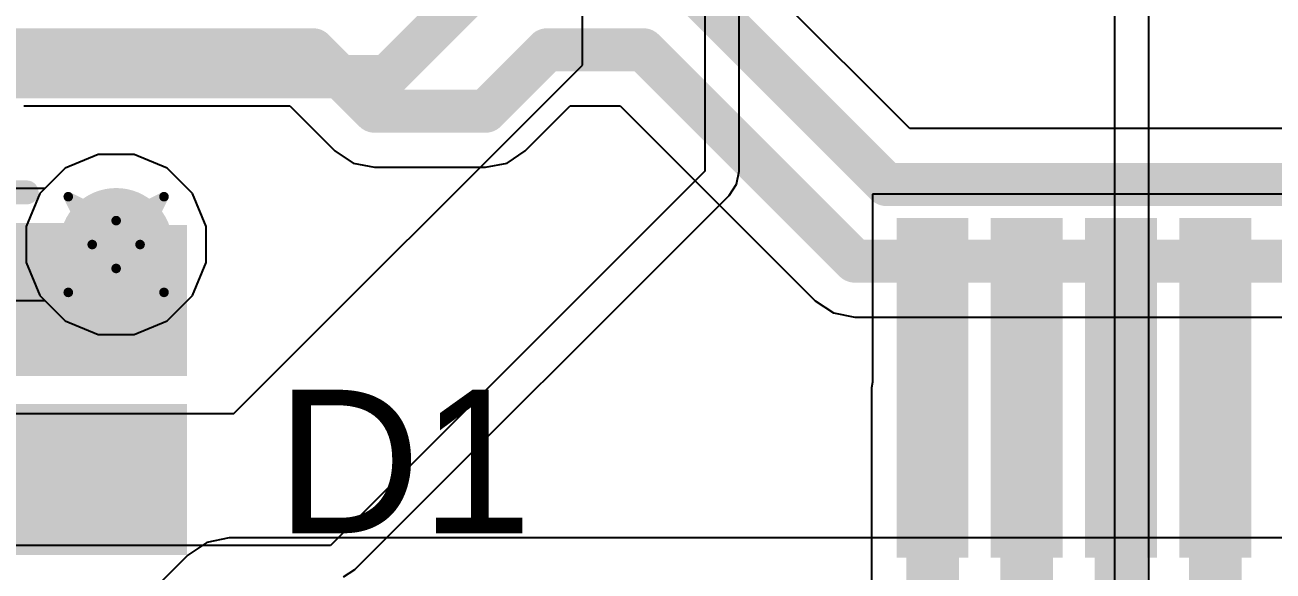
# Model space of a CAD drawing. Header units: inches. Extents: x -3 to 289, y -11 to 89.
# Drawn here: x 64.41 to 71.03, y 32.17 to 35.06 of the extents above; entities that cross this region are included whole.
import ezdxf

# ---------------------------------------------------------------- set-up
doc = ezdxf.new("R2010")
doc.units = ezdxf.units.IN
for name, color, linetype in [('Bottom Layer', 5, 'Continuous'), ('Drill Drawing', 1, 'Continuous'), ('Layer 1', 16, 'Continuous'), ('Layer 2', 76, 'Continuous'), ('Top Layer', 1, 'Continuous'), ('Top Overlay', 2, 'Continuous'), ('Top Paste', 8, 'Continuous'), ('Top Solder', 216, 'Continuous'), ('Via Holes', 16, 'Continuous')]:
    doc.layers.add(name, color=color, linetype=linetype)
doc.styles.add('Arial', font='', dxfattribs={"height": 0.2})
doc.styles.get('Arial').set_extended_font_data('Arial')

# ---------------------------------------------------------------- blocks, each defined once
blk = doc.blocks.new('48_TSOP_I_9')
at = {"layer": 'Top Layer'}
for points in [[(-10.5999, -4.3899), (-10.5999, -4.1099), (-8.8999, -4.1099), (-8.8999, -4.3899)], [(-10.5999, -4.8901), (-10.5999, -4.61), (-8.8999, -4.61), (-8.8999, -4.8901)], [(-10.5999, -5.3899), (-10.5999, -5.1099), (-8.8999, -5.1099), (-8.8999, -5.3899)], [(-10.5999, -5.8901), (-10.5999, -5.61), (-8.8999, -5.61), (-8.8999, -5.8901)]]:
    blk.add_hatch(color=1, dxfattribs=at).paths.add_polyline_path(points)
at = {"layer": 'Top Paste'}
for points in [[(-10.5999, -4.3899), (-10.5999, -4.1099), (-8.8999, -4.1099), (-8.8999, -4.3899)], [(-10.5999, -4.8901), (-10.5999, -4.61), (-8.8999, -4.61), (-8.8999, -4.8901)], [(-10.5999, -5.3899), (-10.5999, -5.1099), (-8.8999, -5.1099), (-8.8999, -5.3899)], [(-10.5999, -5.8901), (-10.5999, -5.61), (-8.8999, -5.61), (-8.8999, -5.8901)]]:
    blk.add_hatch(color=8, dxfattribs=at).paths.add_polyline_path(points)
at = {"layer": 'Top Solder'}
for points in [[(-10.6507, -4.4407), (-10.6507, -4.0591), (-8.8491, -4.0591), (-8.8491, -4.4407)], [(-10.6507, -4.9409), (-10.6507, -4.5592), (-8.8491, -4.5592), (-8.8491, -4.9409)], [(-10.6507, -5.4407), (-10.6507, -5.0591), (-8.8491, -5.0591), (-8.8491, -5.4407)], [(-10.6507, -5.9409), (-10.6507, -5.5592), (-8.8491, -5.5592), (-8.8491, -5.9409)]]:
    blk.add_hatch(color=216, dxfattribs=at).paths.add_polyline_path(points)
blk = doc.blocks.new('6_TSOP_94')
at = {"layer": 'Top Layer'}
for points in [[(-0.7, 0.5998), (-1.7, 0.5998), (-1.7, 1.2998), (-0.7, 1.2998)], [(1.7, 0.5998), (0.7, 0.5998), (0.7, 1.2998), (1.7, 1.2998)], [(-0.7, -0.35), (-1.7, -0.35), (-1.7, 0.35), (-0.7, 0.35)], [(1.7, -0.35), (0.7, -0.35), (0.7, 0.35), (1.7, 0.35)], [(-0.7, -1.2998), (-1.7, -1.2998), (-1.7, -0.5998), (-0.7, -0.5998)], [(1.7, -1.2998), (0.7, -1.2998), (0.7, -0.5998), (1.7, -0.5998)]]:
    blk.add_hatch(color=1, dxfattribs=at).paths.add_polyline_path(points)
at = {"layer": 'Top Paste'}
for points in [[(-0.7, 0.5998), (-1.7, 0.5998), (-1.7, 1.2998), (-0.7, 1.2998)], [(1.7, 0.5998), (0.7, 0.5998), (0.7, 1.2998), (1.7, 1.2998)], [(-0.7, -0.35), (-1.7, -0.35), (-1.7, 0.35), (-0.7, 0.35)], [(1.7, -0.35), (0.7, -0.35), (0.7, 0.35), (1.7, 0.35)], [(-0.7, -1.2998), (-1.7, -1.2998), (-1.7, -0.5998), (-0.7, -0.5998)], [(1.7, -1.2998), (0.7, -1.2998), (0.7, -0.5998), (1.7, -0.5998)]]:
    blk.add_hatch(color=8, dxfattribs=at).paths.add_polyline_path(points)
at = {"layer": 'Top Solder'}
for points in [[(-0.6492, 0.549), (-1.7508, 0.549), (-1.7508, 1.3506), (-0.6492, 1.3506)], [(1.7508, 0.549), (0.6492, 0.549), (0.6492, 1.3506), (1.7508, 1.3506)], [(-0.6492, -0.4008), (-1.7508, -0.4008), (-1.7508, 0.4008), (-0.6492, 0.4008)], [(1.7508, -0.4008), (0.6492, -0.4008), (0.6492, 0.4008), (1.7508, 0.4008)], [(-0.6492, -1.3506), (-1.7508, -1.3506), (-1.7508, -0.549), (-0.6492, -0.549)], [(1.7508, -1.3506), (0.6492, -1.3506), (0.6492, -0.549), (1.7508, -0.549)]]:
    blk.add_hatch(color=216, dxfattribs=at).paths.add_polyline_path(points)
at = {"layer": 'Top Overlay'}
for points in [[(-0.9, 1.5236, 0.127, 0.127, 0), (0.8999, 1.5236, 0.127, 0.127, 0)], [(-1.9558, 0.8128, 0.127, 0.127, 0), (-1.9558, 1.0668, 0.127, 0.127, 0)], [(-1.9558, 1.0668, 0.127, 0.127, 0), (-1.8288, 0.9398, 0.127, 0.127, 0)], [(-1.9558, 0.8128, 0.127, 0.127, 0), (-1.8288, 0.9398, 0.127, 0.127, 0)], [(-0.9, -1.524, 0.127, 0.127, 0), (0.8999, -1.524, 0.127, 0.127, 0)]]:
    blk.add_lwpolyline(points, format="xyseb", dxfattribs=at)
for points in [[(-0.9318, 1.5236, 0.0635, 0.0635, 1), (-0.8683, 1.5236, 0.0635, 0.0635, 1)], [(0.8682, 1.5236, 0.0635, 0.0635, 1), (0.9317, 1.5236, 0.0635, 0.0635, 1)], [(-1.9875, 1.0668, 0.0635, 0.0635, 1), (-1.9241, 1.0668, 0.0635, 0.0635, 1)], [(-1.9875, 1.0668, 0.0635, 0.0635, 1), (-1.9241, 1.0668, 0.0635, 0.0635, 1)], [(-1.8605, 0.9398, 0.0635, 0.0635, 1), (-1.7971, 0.9398, 0.0635, 0.0635, 1)], [(-1.8605, 0.9398, 0.0635, 0.0635, 1), (-1.7971, 0.9398, 0.0635, 0.0635, 1)], [(-1.9875, 0.8128, 0.0635, 0.0635, 1), (-1.9241, 0.8128, 0.0635, 0.0635, 1)], [(-1.9875, 0.8128, 0.0635, 0.0635, 1), (-1.9241, 0.8128, 0.0635, 0.0635, 1)], [(-0.9318, -1.524, 0.0635, 0.0635, 1), (-0.8683, -1.524, 0.0635, 0.0635, 1)], [(0.8682, -1.524, 0.0635, 0.0635, 1), (0.9317, -1.524, 0.0635, 0.0635, 1)]]:
    blk.add_lwpolyline(points, format="xyseb", close=True, dxfattribs=at)

msp = doc.modelspace()

# ---------------------------------------------------------------- hatches: boundary and pattern name
at = {"layer": 'Bottom Layer'}
h = msp.add_hatch(color=5, dxfattribs=at)
edge = h.paths.add_edge_path()
edge.add_arc((64.8954, 33.8983), 0.3, 0, 360)
at = {"layer": 'Layer 1'}
h = msp.add_hatch(color=16, dxfattribs=at)
edge = h.paths.add_edge_path()
edge.add_arc((64.8954, 33.8983), 0.3, 0, 360)
at = {"layer": 'Layer 2'}
h = msp.add_hatch(color=76, dxfattribs=at)
edge = h.paths.add_edge_path()
edge.add_arc((64.8954, 33.8983), 0.3, 0, 360)
at = {"layer": 'Top Layer'}
h = msp.add_hatch(color=1, dxfattribs=at)
edge = h.paths.add_edge_path()
edge.add_arc((64.8954, 33.8983), 0.3, 0, 360)
at = {"layer": 'Via Holes'}
h = msp.add_hatch(color=7, dxfattribs=at)
edge = h.paths.add_edge_path()
edge.add_arc((64.8954, 33.8983), 0.15, 0, 360)

# ---------------------------------------------------------------- linework, layer by layer
at = {"layer": 'Bottom Layer'}
for p, q in [((69.1068, 34.5145), (68.0722, 35.5491)), ((64.4056, 34.6343), (65.8176, 34.6343)), ((65.8176, 34.6343), (66.0563, 34.3956)), ((67.0665, 34.3956), (67.3051, 34.6343)), ((67.3051, 34.6343), (67.5699, 34.6343)), ((67.5699, 34.6343), (68.6045, 33.5997)), ((71.3811, 34.5145), (69.1068, 34.5145)), ((64.8003, 34.3761), (64.6247, 34.3034)), ((64.9904, 34.3761), (64.8003, 34.3761)), ((65.166, 34.3034), (64.9904, 34.3761)), ((66.0563, 34.3956), (66.1529, 34.331)), ((66.9699, 34.331), (67.0665, 34.3956)), ((66.1529, 34.331), (66.2669, 34.3084)), ((66.2669, 34.3084), (66.8559, 34.3084)), ((66.8559, 34.3084), (66.9699, 34.331)), ((64.6247, 34.3034), (64.5175, 34.1961)), ((65.3004, 34.169), (65.166, 34.3034)), ((64.5175, 34.1961), (64.359, 34.1961)), ((65.3732, 33.9934), (65.3004, 34.169)), ((65.3732, 33.8033), (65.3732, 33.9934)), ((65.3004, 33.6277), (65.3732, 33.8033)), ((64.2356, 33.6005), (64.5175, 33.6005)), ((64.5175, 33.6005), (64.6247, 33.4933)), ((65.166, 33.4933), (65.3004, 33.6277)), ((68.6045, 33.5997), (68.7011, 33.5352)), ((68.7011, 33.5352), (68.8151, 33.5125)), ((68.8151, 33.5125), (83.6361, 33.5125)), ((64.6247, 33.4933), (64.8003, 33.4205)), ((64.9904, 33.4205), (65.166, 33.4933)), ((64.8003, 33.4205), (64.9904, 33.4205)), ((65.4948, 32.3407), (65.3759, 32.317)), ((83.6361, 32.3407), (65.4948, 32.3407)), ((65.3759, 32.317), (65.2751, 32.2497)), ((65.2751, 32.2497), (64.846, 31.8205))]:
    msp.add_line(p, q, dxfattribs=at)
for points in [[(67.8616, 35.3385, 0.2286, 0.2286, 0), (68.9834, 34.2167, 0.2286, 0.2286, 0)], [(64.2822, 34.9321, 0.2286, 0.2286, 0), (65.941, 34.9321, 0.2286, 0.2286, 0)], [(65.941, 34.9321, 0.2286, 0.2286, 0), (66.2669, 34.6062, 0.2286, 0.2286, 0)], [(66.8559, 34.6062, 0.2286, 0.2286, 0), (67.1818, 34.9321, 0.2286, 0.2286, 0)], [(67.1818, 34.9321, 0.2286, 0.2286, 0), (67.6933, 34.9321, 0.2286, 0.2286, 0)], [(67.6933, 34.9321, 0.2286, 0.2286, 0), (68.8151, 33.8103, 0.2286, 0.2286, 0)], [(66.2669, 34.6062, 0.2286, 0.2286, 0), (66.8559, 34.6062, 0.2286, 0.2286, 0)], [(68.9834, 34.2167, 0.2286, 0.2286, 0), (91.5495, 34.2167, 0.2286, 0.2286, 0)], [(64.2356, 33.8983, 0.2286, 0.2286, 0), (64.8954, 33.8983, 0.2286, 0.2286, 0)], [(68.8151, 33.8103, 0.2286, 0.2286, 0), (91.7178, 33.8103, 0.2286, 0.2286, 0)]]:
    msp.add_lwpolyline(points, format="xyseb", dxfattribs=at)
for points in [[(65.8838, 34.9321, 0.1143, 0.1143, 1), (65.9981, 34.9321, 0.1143, 0.1143, 1)], [(65.8838, 34.9321, 0.1143, 0.1143, 1), (65.9981, 34.9321, 0.1143, 0.1143, 1)], [(67.1246, 34.9321, 0.1143, 0.1143, 1), (67.2389, 34.9321, 0.1143, 0.1143, 1)], [(67.1246, 34.9321, 0.1143, 0.1143, 1), (67.2389, 34.9321, 0.1143, 0.1143, 1)], [(67.6361, 34.9321, 0.1143, 0.1143, 1), (67.7504, 34.9321, 0.1143, 0.1143, 1)], [(67.6361, 34.9321, 0.1143, 0.1143, 1), (67.7504, 34.9321, 0.1143, 0.1143, 1)], [(66.2097, 34.6062, 0.1143, 0.1143, 1), (66.324, 34.6062, 0.1143, 0.1143, 1)], [(66.2097, 34.6062, 0.1143, 0.1143, 1), (66.324, 34.6062, 0.1143, 0.1143, 1)], [(66.7987, 34.6062, 0.1143, 0.1143, 1), (66.913, 34.6062, 0.1143, 0.1143, 1)], [(66.7987, 34.6062, 0.1143, 0.1143, 1), (66.913, 34.6062, 0.1143, 0.1143, 1)], [(68.9262, 34.2167, 0.1143, 0.1143, 1), (69.0405, 34.2167, 0.1143, 0.1143, 1)], [(68.9262, 34.2167, 0.1143, 0.1143, 1), (69.0405, 34.2167, 0.1143, 0.1143, 1)], [(64.8382, 33.8983, 0.1143, 0.1143, 1), (64.9525, 33.8983, 0.1143, 0.1143, 1)], [(68.7579, 33.8103, 0.1143, 0.1143, 1), (68.8722, 33.8103, 0.1143, 0.1143, 1)], [(68.7579, 33.8103, 0.1143, 0.1143, 1), (68.8722, 33.8103, 0.1143, 0.1143, 1)]]:
    msp.add_lwpolyline(points, format="xyseb", close=True, dxfattribs=at)
at = {"layer": 'Drill Drawing'}
for points in [[(64.6414, 34.1523, 0.0508, 0.0508, 0), (64.8954, 34.0253, 0.0508, 0.0508, 0)], [(64.6414, 34.1523, 0.0508, 0.0508, 0), (64.7684, 33.8983, 0.0508, 0.0508, 0)], [(64.8954, 34.0253, 0.0508, 0.0508, 0), (65.1494, 34.1523, 0.0508, 0.0508, 0)], [(65.0224, 33.8983, 0.0508, 0.0508, 0), (65.1494, 34.1523, 0.0508, 0.0508, 0)], [(64.6414, 33.6443, 0.0508, 0.0508, 0), (64.7684, 33.8983, 0.0508, 0.0508, 0)], [(65.0224, 33.8983, 0.0508, 0.0508, 0), (65.1494, 33.6443, 0.0508, 0.0508, 0)], [(64.6414, 33.6443, 0.0508, 0.0508, 0), (64.8954, 33.7713, 0.0508, 0.0508, 0)], [(64.8954, 33.7713, 0.0508, 0.0508, 0), (65.1494, 33.6443, 0.0508, 0.0508, 0)]]:
    msp.add_lwpolyline(points, format="xyseb", dxfattribs=at)
for points in [[(64.6287, 34.1523, 0.0254, 0.0254, 1), (64.6541, 34.1523, 0.0254, 0.0254, 1)], [(64.6287, 34.1523, 0.0254, 0.0254, 1), (64.6541, 34.1523, 0.0254, 0.0254, 1)], [(65.1367, 34.1523, 0.0254, 0.0254, 1), (65.1621, 34.1523, 0.0254, 0.0254, 1)], [(65.1367, 34.1523, 0.0254, 0.0254, 1), (65.1621, 34.1523, 0.0254, 0.0254, 1)], [(64.8827, 34.0253, 0.0254, 0.0254, 1), (64.9081, 34.0253, 0.0254, 0.0254, 1)], [(64.8827, 34.0253, 0.0254, 0.0254, 1), (64.9081, 34.0253, 0.0254, 0.0254, 1)], [(64.7557, 33.8983, 0.0254, 0.0254, 1), (64.7811, 33.8983, 0.0254, 0.0254, 1)], [(64.7557, 33.8983, 0.0254, 0.0254, 1), (64.7811, 33.8983, 0.0254, 0.0254, 1)], [(65.0097, 33.8983, 0.0254, 0.0254, 1), (65.0351, 33.8983, 0.0254, 0.0254, 1)], [(65.0097, 33.8983, 0.0254, 0.0254, 1), (65.0351, 33.8983, 0.0254, 0.0254, 1)], [(64.8827, 33.7713, 0.0254, 0.0254, 1), (64.9081, 33.7713, 0.0254, 0.0254, 1)], [(64.8827, 33.7713, 0.0254, 0.0254, 1), (64.9081, 33.7713, 0.0254, 0.0254, 1)], [(64.6287, 33.6443, 0.0254, 0.0254, 1), (64.6541, 33.6443, 0.0254, 0.0254, 1)], [(64.6287, 33.6443, 0.0254, 0.0254, 1), (64.6541, 33.6443, 0.0254, 0.0254, 1)], [(65.1367, 33.6443, 0.0254, 0.0254, 1), (65.1621, 33.6443, 0.0254, 0.0254, 1)], [(65.1367, 33.6443, 0.0254, 0.0254, 1), (65.1621, 33.6443, 0.0254, 0.0254, 1)]]:
    msp.add_lwpolyline(points, format="xyseb", close=True, dxfattribs=at)
at = {"layer": 'Layer 1'}
for p, q in [((64.8003, 34.3761), (64.6247, 34.3034)), ((64.9904, 34.3761), (64.8003, 34.3761)), ((65.166, 34.3034), (64.9904, 34.3761)), ((64.6247, 34.3034), (64.4903, 34.169)), ((65.3004, 34.169), (65.166, 34.3034)), ((64.4903, 34.169), (64.4176, 33.9934)), ((65.3732, 33.9934), (65.3004, 34.169)), ((64.4176, 33.9934), (64.4176, 33.8033)), ((65.3732, 33.8033), (65.3732, 33.9934)), ((64.4176, 33.8033), (64.4903, 33.6277)), ((65.3004, 33.6277), (65.3732, 33.8033)), ((64.4903, 33.6277), (64.6247, 33.4933)), ((65.166, 33.4933), (65.3004, 33.6277)), ((64.6247, 33.4933), (64.8003, 33.4205)), ((64.9904, 33.4205), (65.166, 33.4933)), ((64.8003, 33.4205), (64.9904, 33.4205))]:
    msp.add_line(p, q, dxfattribs=at)
at = {"layer": 'Layer 2'}
for p, q in [((70.1936, 35.7964), (70.1936, 29.9551)), ((70.3749, 30.071), (70.3749, 35.6151)), ((64.8003, 34.3761), (64.6247, 34.3034)), ((64.9904, 34.3761), (64.8003, 34.3761)), ((65.166, 34.3034), (64.9904, 34.3761)), ((64.6247, 34.3034), (64.4903, 34.169)), ((65.3004, 34.169), (65.166, 34.3034)), ((64.4903, 34.169), (64.4176, 33.9934)), ((65.3732, 33.9934), (65.3004, 34.169)), ((64.4176, 33.9934), (64.4176, 33.8033)), ((65.3732, 33.8033), (65.3732, 33.9934)), ((64.4176, 33.8033), (64.4903, 33.6277)), ((65.3004, 33.6277), (65.3732, 33.8033)), ((64.4903, 33.6277), (64.6247, 33.4933)), ((65.166, 33.4933), (65.3004, 33.6277)), ((64.6247, 33.4933), (64.8003, 33.4205)), ((64.9904, 33.4205), (65.166, 33.4933)), ((64.8003, 33.4205), (64.9904, 33.4205))]:
    msp.add_line(p, q, dxfattribs=at)
at = {"layer": 'Top Layer'}
for p, q in [((67.3694, 34.8513), (67.3694, 37.1198)), ((68.0194, 35.9132), (68.0194, 34.2877)), ((68.2006, 34.2877), (68.2006, 35.559)), ((65.5195, 33.0015), (67.3694, 34.8513)), ((68.0194, 34.2877), (66.0332, 32.3015)), ((68.1868, 34.2183), (68.2006, 34.2877)), ((68.1475, 34.1595), (68.1868, 34.2183)), ((66.1613, 32.1733), (68.1475, 34.1595)), ((72.1851, 34.1654), (68.9096, 34.1654)), ((68.9096, 34.1654), (68.9096, 33.1674)), ((68.9096, 33.1674), (68.9037, 33.1376)), ((68.9037, 33.1376), (68.9037, 32.0339)), ((63.3664, 33.0015), (64.5131, 33.0015)), ((64.5131, 33.0015), (65.5195, 33.0015)), ((66.0332, 32.3015), (64.1368, 32.3015)), ((66.1025, 32.134), (66.1613, 32.1733))]:
    msp.add_line(p, q, dxfattribs=at)
for points in [[(66.3318, 34.7896, 0.2286, 0.2286, 0), (66.7976, 35.2554, 0.2286, 0.2286, 0)], [(64.1914, 34.7896, 0.2286, 0.2286, 0), (66.3318, 34.7896, 0.2286, 0.2286, 0)], [(63.994, 33.837, 0.2286, 0.2286, 0), (64.4847, 33.837, 0.2286, 0.2286, 0)], [(64.4847, 33.837, 0.2286, 0.2286, 0), (64.6594, 33.6623, 0.2286, 0.2286, 0)], [(69.2274, 31.8998, 0.2794, 0.2794, 0), (69.2274, 33.1376, 0.2794, 0.2794, 0)], [(69.7275, 31.5871, 0.2794, 0.2794, 0), (69.7275, 33.1376, 0.2794, 0.2794, 0)], [(70.2274, 31.4404, 0.2794, 0.2794, 0), (70.2274, 33.1376, 0.2794, 0.2794, 0)], [(70.7275, 31.2153, 0.2794, 0.2794, 0), (70.7275, 33.1376, 0.2794, 0.2794, 0)]]:
    msp.add_lwpolyline(points, format="xyseb", dxfattribs=at)
for points in [[(66.2746, 34.7896, 0.1143, 0.1143, 1), (66.3889, 34.7896, 0.1143, 0.1143, 1)], [(66.2746, 34.7896, 0.1143, 0.1143, 1), (66.3889, 34.7896, 0.1143, 0.1143, 1)], [(64.4276, 33.837, 0.1143, 0.1143, 1), (64.5419, 33.837, 0.1143, 0.1143, 1)], [(64.4276, 33.837, 0.1143, 0.1143, 1), (64.5419, 33.837, 0.1143, 0.1143, 1)], [(64.6023, 33.6623, 0.1143, 0.1143, 1), (64.7166, 33.6623, 0.1143, 0.1143, 1)], [(69.1576, 33.1376, 0.1397, 0.1397, 1), (69.2973, 33.1376, 0.1397, 0.1397, 1)], [(69.6577, 33.1376, 0.1397, 0.1397, 1), (69.7974, 33.1376, 0.1397, 0.1397, 1)], [(70.1576, 33.1376, 0.1397, 0.1397, 1), (70.2973, 33.1376, 0.1397, 0.1397, 1)], [(70.6577, 33.1376, 0.1397, 0.1397, 1), (70.7974, 33.1376, 0.1397, 0.1397, 1)]]:
    msp.add_lwpolyline(points, format="xyseb", close=True, dxfattribs=at)

# ---------------------------------------------------------------- block references
at = {"rotation": 270}
msp.add_blockref('48_TSOP_I_9', (74.9775, 23.3877), dxfattribs=at)
msp.add_blockref('6_TSOP_94', (63.5204, 32.6515))

# ---------------------------------------------------------------- texts
at = {"layer": 'Top Overlay', "style": 'Arial'}
msp.add_text('D1', height=0.762, rotation=360, dxfattribs=at).set_placement((65.7426, 32.3657))

doc.saveas('drawing.dxf')
